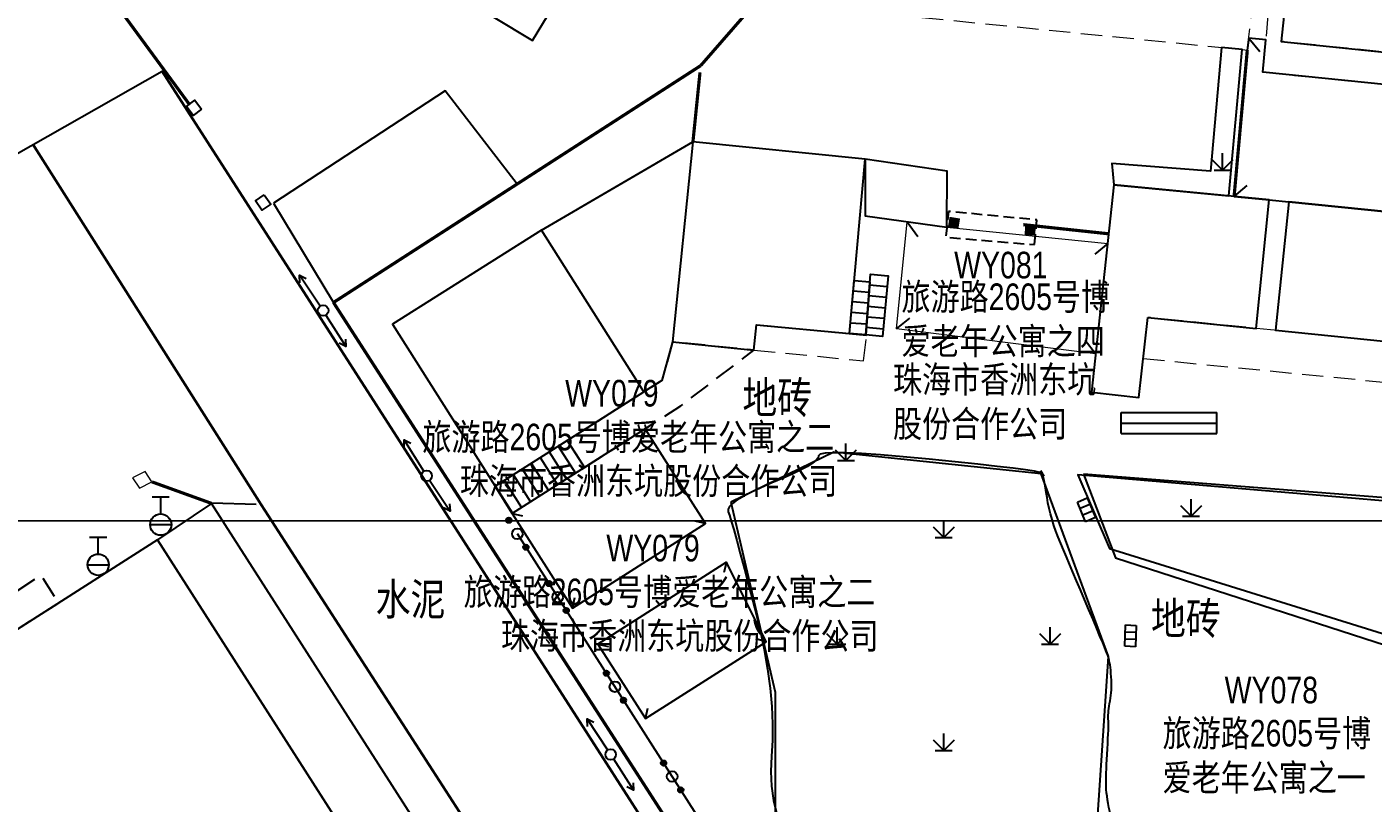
# Model space of a CAD drawing. Extents: x 396500 to 398250, y 1005980 to 1008200.
# Drawn here: x 397064.3 to 397127.5, y 1006716.7 to 1006753.2 of the extents above; entities that cross this region are included whole.
import ezdxf
from ezdxf.enums import TextEntityAlignment as Align

# ---------------------------------------------------------------- set-up
doc = ezdxf.new("R2010")
doc.units = 0
doc.header["$LTSCALE"] = 0.5
doc.linetypes.add('X32', pattern=[1.5, 1, -0.5])
doc.linetypes.add('X5', pattern=[3, 2, -1])
doc.layers.get('0').update_dxf_attribs({"linetype": 'CONTINUOUS'})
doc.layers.add('ASSIST', color=7, linetype='CONTINUOUS', plot=False)
for name, color, linetype in [('DLDW', 11, 'CONTINUOUS'), ('DLSS', 4, 'CONTINUOUS'), ('GXYZ', 2, 'CONTINUOUS'), ('JMD', 6, 'CONTINUOUS'), ('ZBTZ', 3, 'CONTINUOUS'), ('权属人', 160, 'CONTINUOUS'), ('用地红线', 1, 'CONTINUOUS'), ('编号', 90, 'CONTINUOUS'), ('门牌号', 1, 'CONTINUOUS')]:
    doc.layers.add(name, color=color, linetype=linetype)
doc.layers.add('绘图层', color=6, linetype='CONTINUOUS', lineweight=5)
doc.styles.add('细等线体', font='长等线体_0.TTF', dxfattribs={"width": 0.8})
doc.linetypes.add('1161', pattern='A,0,[149,AAA.SHX,S=0.15,R=0,X=0,Y=0],-1.6', length=1.6)
doc.linetypes.add('443', pattern='A,5,[169,AAA.SHX,S=0.83,R=0,X=0,Y=0],5', length=10)

# ---------------------------------------------------------------- blocks, each defined once
blk = doc.blocks.new('gc133')
for p, q in [((-0.8, 2.6), (0.8, 2.6)), ((0, 1), (0, 2.6)), ((-1, 0), (1, 0))]:
    blk.add_line(p, q)
blk.add_circle((0, 0), 1)
blk = doc.blocks.new('gc041')
for p, q in [((-1, 0.5), (1, 0.5)), ((-1, -0.5), (-1, 0.5)), ((-0.3300000000000001, 0.5), (-0.3300000000000001, -0.5)), ((0.3300000000000001, 0.5), (0.3300000000000001, -0.5)), ((1, 0.5), (1, -0.5)), ((1, -0.5), (-1, -0.5))]:
    blk.add_line(p, q)
blk = doc.blocks.new('gc013b')
at = {"linetype": 'Continuous'}
blk.add_line((0.5, 0), (4, 0), dxfattribs=at)
at = {"linetype": 'Continuous', "flags": 128}
blk.add_lwpolyline([(3.387748909760055, 0.35355), (4, 0), (3.387748909760055, -0.35355)], dxfattribs=at)
blk = doc.blocks.new('gc170')
at = {"linetype": 'Continuous'}
blk.add_circle((0, 0), 0.5, dxfattribs=at)
blk = doc.blocks.new('gc124')
for p, q in [((0, 0), (0, 1.6)), ((-1, 1), (0, 0)), ((-0.8, 0), (0.8, 0)), ((0, 0), (1, 1))]:
    blk.add_line(p, q)
blk = doc.blocks.new('gc002')
at = {"const_width": 1}
blk.add_lwpolyline([(-0.5, 0), (0.5, 0)], dxfattribs=at)
blk = doc.blocks.new('*U133')
at = {"linetype": 'Continuous'}
for points in [[(-1.262235870926212, 0.07725424859373685), (-1.75, 1.110223024625157e-16), (-1.25, 0)], [(-1.737764129073788, 0.07725424859373692), (-1.75, 1.110223024625157e-16), (-1.262235870926212, 0.07725424859373685)], [(-1.75, 1.110223024625157e-16), (-1.737764129073788, -0.0772542485937367), (-1.25, 0)], [(-1.297745751406263, 0.1469463130731183), (-1.737764129073788, 0.07725424859373692), (-1.262235870926212, 0.07725424859373685)], [(-1.702254248593737, 0.1469463130731183), (-1.737764129073788, 0.07725424859373692), (-1.297745751406263, 0.1469463130731183)], [(-1.25, 0), (-1.737764129073788, -0.0772542485937367), (-1.262235870926212, -0.07725424859373695)], [(-1.353053686926882, 0.2022542485937368), (-1.702254248593737, 0.1469463130731183), (-1.297745751406263, 0.1469463130731183)], [(-1.646946313073118, 0.2022542485937368), (-1.702254248593737, 0.1469463130731183), (-1.353053686926882, 0.2022542485937368)], [(-1.577254248593737, 0.2377641290737883), (-1.646946313073118, 0.2022542485937368), (-1.353053686926882, 0.2022542485937368)], [(-1.5, 0.2499999999999999), (-1.577254248593737, 0.2377641290737883), (-1.422745751406263, 0.2377641290737884)], [(-1.422745751406263, 0.2377641290737884), (-1.577254248593737, 0.2377641290737883), (-1.353053686926882, 0.2022542485937368)], [(1.737764129073788, 0.07725424859373685), (1.25, 1.110223024625157e-16), (1.75, 0)], [(1.262235870926212, 0.07725424859373692), (1.25, 1.110223024625157e-16), (1.737764129073788, 0.07725424859373685)], [(1.25, 1.110223024625157e-16), (1.262235870926212, -0.0772542485937367), (1.75, 0)], [(1.702254248593737, 0.1469463130731183), (1.262235870926212, 0.07725424859373692), (1.737764129073788, 0.07725424859373685)], [(1.297745751406263, 0.1469463130731183), (1.262235870926212, 0.07725424859373692), (1.702254248593737, 0.1469463130731183)], [(1.75, 0), (1.262235870926212, -0.0772542485937367), (1.737764129073788, -0.07725424859373695)], [(1.646946313073118, 0.2022542485937368), (1.297745751406263, 0.1469463130731183), (1.702254248593737, 0.1469463130731183)], [(1.353053686926882, 0.2022542485937368), (1.297745751406263, 0.1469463130731183), (1.646946313073118, 0.2022542485937368)], [(1.422745751406263, 0.2377641290737883), (1.353053686926882, 0.2022542485937368), (1.646946313073118, 0.2022542485937368)], [(1.5, 0.2499999999999999), (1.422745751406263, 0.2377641290737883), (1.577254248593737, 0.2377641290737884)], [(1.577254248593737, 0.2377641290737884), (1.422745751406263, 0.2377641290737883), (1.646946313073118, 0.2022542485937368)], [(-1.737764129073788, -0.0772542485937367), (-1.702254248593737, -0.1469463130731181), (-1.262235870926212, -0.07725424859373695)], [(-1.262235870926212, -0.07725424859373695), (-1.702254248593737, -0.1469463130731181), (-1.297745751406263, -0.1469463130731183)], [(-1.702254248593737, -0.1469463130731181), (-1.646946313073118, -0.2022542485937366), (-1.297745751406263, -0.1469463130731183)], [(-1.297745751406263, -0.1469463130731183), (-1.646946313073118, -0.2022542485937366), (-1.353053686926882, -0.2022542485937368)], [(-1.646946313073118, -0.2022542485937366), (-1.577254248593737, -0.2377641290737882), (-1.353053686926882, -0.2022542485937368)], [(-1.353053686926882, -0.2022542485937368), (-1.577254248593737, -0.2377641290737882), (-1.422745751406263, -0.2377641290737883)], [(-1.577254248593737, -0.2377641290737882), (-1.5, -0.2499999999999998), (-1.422745751406263, -0.2377641290737883)], [(1.262235870926212, -0.0772542485937367), (1.297745751406263, -0.1469463130731181), (1.737764129073788, -0.07725424859373695)], [(1.737764129073788, -0.07725424859373695), (1.297745751406263, -0.1469463130731181), (1.702254248593737, -0.1469463130731183)], [(1.297745751406263, -0.1469463130731181), (1.353053686926882, -0.2022542485937366), (1.702254248593737, -0.1469463130731183)], [(1.702254248593737, -0.1469463130731183), (1.353053686926882, -0.2022542485937366), (1.646946313073118, -0.2022542485937368)], [(1.353053686926882, -0.2022542485937366), (1.422745751406263, -0.2377641290737882), (1.646946313073118, -0.2022542485937368)], [(1.646946313073118, -0.2022542485937368), (1.422745751406263, -0.2377641290737882), (1.577254248593737, -0.2377641290737883)], [(1.422745751406263, -0.2377641290737882), (1.5, -0.2499999999999998), (1.577254248593737, -0.2377641290737883)]]:
    blk.add_solid(points, dxfattribs=at)
blk = doc.blocks.new('gc251')
for centre, radius in [((-1.5, 0), 0.25), ((0, 0), 0.5), ((1.5, 0), 0.25)]:
    blk.add_circle(centre, radius)
at = {"linetype": 'Continuous'}
blk.add_blockref('*U133', (0, 0), dxfattribs=at)

msp = doc.modelspace()

# ---------------------------------------------------------------- linework, layer by layer
at = {"linetype": 'Continuous', "extrusion": (0.8647918642727789, 0.5021304924893647, 0), "elevation": 848930.1376384448, "flags": 128}
msp.add_lwpolyline([(671211.9918717982, -2.071000000000001), (671211.6822591369, -1.984000000000001)], dxfattribs=at)
at = {"layer": 'ASSIST', "linetype": 'Continuous', "flags": 128}
for points in [[(397103.6590932598, 1006738.741922763), (397103.8805138263, 1006741.589981084), (397104.713147396, 1006741.514646691), (397104.4557967146, 1006738.670277631)], [(397103.8528695152, 1006741.234401602), (397103.6590932598, 1006738.741922763), (397102.9003170209, 1006738.800913362), (397103.1255896693, 1006741.290739879)], [(397086.2494858027, 1006731.636081545), (397089.6437988005, 1006733.785433889), (397090.4532624675, 1006732.50710786), (397087.0589494696, 1006730.357755516)]]:
    msp.add_lwpolyline(points, close=True, dxfattribs=at)
for points in [[(397115.6556669226, 1006734.102241707), (397120.1556669226, 1006734.102241707)], [(397108.0092925654, 1006696.915307175), (397087.3006806509, 1006729.399096978)]]:
    msp.add_lwpolyline(points, dxfattribs=at)
at = {"layer": 'ASSIST', "linetype": '1161', "flags": 128}
for points in [[(397097.3234724686, 1006730.889626347), (397099.4064155752, 1006721.959689836), (397099.4064155752, 1006715.91687216), (397113.0538941092, 1006693.314772006), (397115.8087278095, 1006690.494803708), (397120.9153281624, 1006689.219098492), (397120.8481316243, 1006691.031941581), (397116.4134592587, 1006693.314772006), (397114.6664988427, 1006697.007608721), (397117.5557256192, 1006698.21618554), (397117.8917083098, 1006703.78899374), (397113.8601777791, 1006705.736115762), (397115.0663126354, 1006723.628534544), (397111.9082997065, 1006732.222762652), (397102.1654747673, 1006733.229910001)], [(397113.8824270502, 1006732.202460297), (397115.3855803274, 1006728.273987855), (397131.8047945288, 1006722.959021775), (397130.9954071791, 1006709.324938886), (397127.5265401482, 1006709.324938886), (397126.3702511379, 1006704.356574075), (397130.417262674, 1006703.085606813), (397130.417262674, 1006697.192920291), (397128.7984505808, 1006692.802275923), (397131.5735142905, 1006690.953588218), (397133.6548494666, 1006695.113135553), (397134.0017137334, 1006703.547778739), (397135.3892455883, 1006705.627563477), (397134.1173351557, 1006707.938423107), (397134.6954796609, 1006715.102076892), (397136.1986703318, 1006716.719689703), (397136.4299131763, 1006719.14609785), (397135.0423813215, 1006719.377172743), (397134.4642368163, 1006724.923235856), (397128.7984505808, 1006729.660503634), (397138.9737340416, 1006728.967256814), (397138.8581126193, 1006730.238224076)]]:
    msp.add_lwpolyline(points, close=True, dxfattribs=at)
at = {"layer": 'DLDW', "color": 11, "linetype": 'Continuous'}
for p, q in [((397115.6556669226, 1006734.102241707), (397115.6556669226, 1006735.102241707)), ((397115.6556669226, 1006735.102241707), (397120.1556669226, 1006735.102241707)), ((397120.1556669226, 1006734.102241707), (397120.1556669226, 1006735.102241707)), ((397115.6556669226, 1006734.602241707), (397120.1556669226, 1006734.602241707))]:
    msp.add_line(p, q, dxfattribs=at)
at = {"layer": 'DLSS', "linetype": 'Continuous', "lineweight": 0, "const_width": 0.125, "flags": 128}
for points in [[(397070.5918160154, 1006751.15830017), (397110.7844690972, 1006688.553602881), (397128.334143568, 1006663.863418731), (397131.7992167672, 1006661.370245516), (397135.1768744118, 1006659.697715032), (397138.8912386273, 1006658.665771227), (397141.1189373794, 1006658.708123612), (397142.206839264, 1006670.463958679), (397143.2169126817, 1006681.787773103), (397144.894282372, 1006691.920718515), (397149.6626278336, 1006713.025571859), (397157.3849311617, 1006735.514804498), (397163.7748509813, 1006749.970640986), (397169.3692740931, 1006762.208854121), (397179.9012120886, 1006785.306074184), (397186.6699553107, 1006799.966589584), (397186.6853808614, 1006800)], [(397064.5691428616, 1006747.657052963), (397075.2557050394, 1006730.783103661), (397104.7872340957, 1006685.009217118), (397117.8887654723, 1006666.685623508), (397124.5167715448, 1006659.534551223), (397128.9770586625, 1006655.770048665), (397135.6994331626, 1006650.140554543), (397137.8338409306, 1006648.231760507), (397139.2571310698, 1006646.443090612), (397141.3292667774, 1006643.866230321), (397141.6112570251, 1006637.69411421), (397142.3242195361, 1006623.190890419), (397143.2804938284, 1006600)]]:
    msp.add_lwpolyline(points, dxfattribs=at)
at = {"layer": 'JMD', "linetype": 'Continuous'}
for p, q in [((397121.6485167868, 1006752.675630141), (397122.1799165899, 1006752.056555731)), ((397120.9641108504, 1006745.251117162), (397121.5821522253, 1006745.759078636)), ((397105.6135169874, 1006744.058600612), (397106.109712834, 1006743.365462197)), ((397115.027014124, 1006743.042203489), (397114.4212972934, 1006742.537638708)), ((397103.8805138263, 1006741.589981084), (397104.713147396, 1006741.514646691)), ((397103.8141142642, 1006740.735905834), (397103.0805351396, 1006740.792774575)), ((397103.8417585752, 1006741.091485316), (397104.6681032954, 1006741.016796655)), ((397103.7753590131, 1006740.237410066), (397103.03548061, 1006740.294809272)), ((397103.8030033241, 1006740.592989548), (397104.6230591948, 1006740.518946618)), ((397103.736603762, 1006739.738914299), (397102.9904260803, 1006739.796843969)), ((397103.725492822, 1006739.595998013), (397104.5329709937, 1006739.523246545)), ((397103.7642480731, 1006740.09449378), (397104.5780150942, 1006740.021096582)), ((397105.1073327212, 1006739.027494582), (397105.7329156589, 1006739.526138732)), ((397103.6978485109, 1006739.240418531), (397102.9453715506, 1006739.298878665)), ((397103.686737571, 1006739.097502245), (397104.4879268931, 1006739.025396509)), ((397103.6590932598, 1006738.741922763), (397102.9003170209, 1006738.800913362)), ((397114.4604093017, 1006737.850467229), (397113.9655918546, 1006738.479081334)), ((397093.3013679071, 1006734.331666858), (397093.1930340759, 1006733.843544147)), ((397088.7989370612, 1006733.250449177), (397089.6084007281, 1006731.972123149)), ((397089.2213679309, 1006733.517941533), (397090.0308315978, 1006732.239615504)), ((397089.6437988005, 1006733.785433889), (397090.4532624675, 1006732.50710786)), ((397087.9540753218, 1006732.715464466), (397088.7635389888, 1006731.437138437)), ((397088.3765061915, 1006732.982956822), (397089.1859698584, 1006731.704630793)), ((397086.6867827128, 1006731.912987399), (397087.4962463797, 1006730.63466137)), ((397087.1092135825, 1006732.180479755), (397087.9186772494, 1006730.902153726)), ((397087.5316444522, 1006732.44797211), (397088.3411081191, 1006731.169646081)), ((397086.2643518432, 1006731.645495043), (397087.0738155101, 1006730.367169014)), ((397087.0593426144, 1006730.357107732), (397087.5474653254, 1006730.2487739)), ((397096.1318985278, 1006729.886332629), (397095.6437758168, 1006729.99466646)), ((397097.1259589739, 1006728.059677107), (397096.9920081103, 1006727.577953985)), ((397089.889873235, 1006725.911773503), (397089.9982070663, 1006726.399896214)), ((397098.98378725, 1006724.322756704), (397098.5020641281, 1006724.456707568)), ((397091.0863777447, 1006724.214022601), (397091.5745004557, 1006724.10568877)), ((397093.3153534707, 1006720.713427336), (397093.4236873019, 1006721.201550047))]:
    msp.add_line(p, q, dxfattribs=at)
at = {"layer": 'JMD', "linetype": 'Continuous', "flags": 128}
for points in [[(397089.517537678, 1006800), (397068.0027152069, 1006764.636904114), (397088.0033820992, 1006752.568419666), (397115.3114133634, 1006797.497262401), (397111.1508542338, 1006800)], [(397116.9102218761, 1006739.566107771), (397121.9972523379, 1006739.050135353), (397122.6075142457, 1006745.084962639), (397115.3213765355, 1006745.787878988), (397114.2656751234, 1006736.049788136), (397116.4845169451, 1006735.795455735), (397116.9102218761, 1006739.566107771)], [(397103.6590932598, 1006738.741922763), (397103.8805138263, 1006741.589981084)], [(397104.713147396, 1006741.514646691), (397104.4557967146, 1006738.670277631)], [(397102.9003170209, 1006738.800913362), (397103.1255896693, 1006741.290739879)], [(397103.8528695152, 1006741.234401602), (397103.6590932598, 1006738.741922763)], [(397086.2494858027, 1006731.636081545), (397089.6437988005, 1006733.785433889)], [(397090.4532624675, 1006732.50710786), (397087.0589494696, 1006730.357755516)]]:
    msp.add_lwpolyline(points, dxfattribs=at)
at = {"layer": 'JMD', "color": 6, "linetype": '443', "const_width": 0.15, "flags": 128}
for points in [[(397063.6112762294, 1006776.932833505), (397058.4578983823, 1006768.28848647), (397058.2298084477, 1006768.193652977), (397071.8891536454, 1006749.576590381)], [(397105.5676851911, 1006761.314792047), (397104.366815266, 1006760.821220697), (397098.2533925875, 1006754.082239278), (397095.9094714821, 1006751.391608795)], [(397120.9641108553, 1006745.251117161), (397121.5835586957, 1006752.124164717)], [(397095.9094714821, 1006751.391608795), (397078.6623086687, 1006740.264643462)], [(397095.8771522116, 1006751.073245975), (397095.5459967038, 1006747.811179726)], [(397115.0751117519, 1006743.490835764), (397111.0629815827, 1006743.920974108)], [(397078.6623086687, 1006740.264643462), (397119.9525761043, 1006676.164232575), (397123.6232644093, 1006676.38145259)], [(397072.927873781, 1006730.829062871), (397070.1361524686, 1006731.837018163)]]:
    msp.add_lwpolyline(points, dxfattribs=at)
at = {"layer": 'JMD', "linetype": 'Continuous', "flags": 128}
for points in [[(397153.5198221503, 1006756.537591513), (397143.4547244061, 1006757.711664918), (397123.9481260217, 1006759.730139979), (397123.1813111787, 1006752.529334248), (397142.6806891009, 1006750.511606336), (397142.7349075109, 1006751.016207328), (397152.7785350957, 1006749.948750406)], [(397072.468600885, 1006749.352916743), (397072.0682328059, 1006749.053408144), (397071.7530284987, 1006749.474757458), (397072.1533965777, 1006749.774266057)], [(397075.8486457928, 1006744.925233529), (397078.6623086687, 1006740.264643462), (397087.2858900753, 1006745.828126129), (397083.9112685985, 1006750.207865685)], [(397093.2425134885, 1006736.064217804), (397088.427637486, 1006743.667994929), (397095.5459967038, 1006747.811179726), (397094.5915628519, 1006738.409474541), (397094.0874910205, 1006736.59899869)], [(397095.5459967038, 1006747.811179726), (397094.5915628519, 1006738.409474541), (397098.4069515226, 1006738.022147344), (397098.532063104, 1006739.21662641), (397102.9000262909, 1006738.800935964), (397103.6419445067, 1006746.997753028)], [(397103.6419445067, 1006746.997753028), (397103.6305866831, 1006744.33698218), (397107.4707355308, 1006743.79786759), (397107.482545425, 1006746.427683804)], [(397075.4105954826, 1006745.321341934), (397075.7147315928, 1006744.88403972), (397075.304246376, 1006744.598554367), (397075.0001102659, 1006745.035856581)], [(397151.9678145834, 1006742.115372144), (397123.5350169675, 1006744.989205734), (397122.9122444501, 1006738.95702235), (397151.3632409523, 1006736.071572469)], [(397088.427637486, 1006743.667994929), (397081.4346097998, 1006739.23985867), (397086.2494858027, 1006731.636081545), (397093.2425134887, 1006736.064217804)], [(397087.0593426144, 1006730.357107732), (397089.889873235, 1006725.911773503), (397096.1318985278, 1006729.886332629), (397093.3013679071, 1006734.331666858)], [(397072.927873781, 1006730.829062871), (397070.3901728151, 1006729.114612491), (397090.7656022101, 1006697.267293066), (397093.3586356021, 1006698.926276294)], [(397070.3901728151, 1006729.114612491), (397054.9480959152, 1006719.243843159), (397079.2518734994, 1006681.256414626), (397094.6674632073, 1006691.168584119)], [(397097.1259589739, 1006728.059677107), (397091.0863777447, 1006724.214022601), (397093.3153534707, 1006720.713427336), (397098.98378725, 1006724.322756704)]]:
    msp.add_lwpolyline(points, close=True, dxfattribs=at)
at = {"layer": 'JMD', "linetype": 'X5', "lineweight": 0}
for points in [[(397104.9880457089, 1006755.323200044), (397104.8095611835, 1006753.807945471), (397121.5835586957, 1006752.124164717), (397121.7620432212, 1006753.63941929)], [(397123.3043654017, 1006753.684879896), (397122.5515901051, 1006753.765043046), (397122.311126221, 1006751.08603969), (397142.498609066, 1006749.038651401), (397142.6806891009, 1006750.511606336), (397123.1813111787, 1006752.529334248)], [(397098.532063104, 1006739.21662641), (397098.4069515226, 1006738.022147344), (397103.5608996324, 1006737.528092399), (397103.7031116023, 1006738.69337527)]]:
    msp.add_lwpolyline(points, close=True, dxfattribs=at)
at = {"layer": 'JMD', "linetype": 'Continuous'}
msp.add_lwpolyline([(397151.9678145834, 1006742.115372144), (397152.6175043709, 1006748.518355674), (397142.5652038414, 1006749.556565238), (397142.498609066, 1006749.038651401), (397122.311126221, 1006751.08603969), (397122.4473697491, 1006752.60392613), (397121.6485167868, 1006752.675630141), (397121.5835586957, 1006752.124164717), (397120.9641108504, 1006745.251117162), (397122.6075140588, 1006745.084962657), (397123.5350169675, 1006744.989205734)], close=True, dxfattribs=at)
at = {"layer": 'JMD', "linetype": 'Continuous', "lineweight": 0}
for points in [[(397115.027014124, 1006743.042203489), (397114.4604093017, 1006737.850467229), (397105.1073327212, 1006739.027494582), (397105.6135169874, 1006744.058600612), (397107.4707355308, 1006743.79786759)], [(397069.8152636201, 1006732.331396873), (397069.2299838823, 1006732.033897187), (397069.5508727308, 1006731.539518478), (397070.1361524686, 1006731.837018163)]]:
    msp.add_lwpolyline(points, close=True, dxfattribs=at)
at = {"layer": 'JMD', "linetype": 'X32', "flags": 128}
msp.add_lwpolyline([(397111.5901624741, 1006742.982465664), (397111.7055067816, 1006744.144577551), (397107.5498397946, 1006744.541732561), (397107.42202285, 1006743.33072226)], close=True, dxfattribs=at)
at = {"layer": 'JMD', "linetype": 'X5', "lineweight": 0}
msp.add_lwpolyline([(397116.6918337535, 1006737.631750052), (397151.1905218164, 1006734.250297615), (397151.363241501, 1006736.071572414), (397116.9102218761, 1006739.566107771)], dxfattribs=at)
at = {"layer": 'JMD', "linetype": 'X5', "flags": 128}
for points in [[(397089.6437987998, 1006733.78543389), (397090.453262468, 1006732.50710786), (397094.9797302647, 1006735.408777994), (397098.4069515226, 1006738.022147344), (397094.5915628519, 1006738.409474541), (397094.0874910205, 1006736.59899869)], [(397059.577018479, 1006722.202708549), (397058.7659174275, 1006723.482019423), (397064.9290801729, 1006727.444911202), (397065.7521419818, 1006726.149924982)]]:
    msp.add_lwpolyline(points, close=True, dxfattribs=at)
at = {"layer": 'ZBTZ', "linetype": '1161', "flags": 128}
for points in [[(397120.3659588589, 1006752.246387888), (397119.855459173, 1006746.429682656), (397115.2183108873, 1006746.797101021), (397115.3213765355, 1006745.787878988), (397120.7151200729, 1006745.273557978), (397121.3347959429, 1006752.149135624)], [(397099.2562003843, 1006731.786736054), (397098.7355706005, 1006731.563741595), (397098.2902964519, 1006731.356085641), (397097.9203779384, 1006731.163768191), (397097.6258150601, 1006730.986789245), (397097.4066078169, 1006730.825148802), (397097.2627562089, 1006730.678846864), (397097.1942602361, 1006730.547883429), (397097.2011198984, 1006730.432258499), (397097.2594568826, 1006730.267426447), (397097.3453928753, 1006729.988841647), (397097.4589278765, 1006729.5965041), (397097.6000618862, 1006729.090413806), (397097.7687949045, 1006728.470570764), (397097.9651269313, 1006727.736974975), (397098.1890579665, 1006726.889626438), (397098.4405880104, 1006725.928525153), (397098.685289965, 1006724.928666224), (397098.8887367327, 1006723.965044753), (397099.0509283135, 1006723.03766074), (397099.1718647074, 1006722.146514184), (397099.2515459143, 1006721.291605086), (397099.2899719344, 1006720.472933447), (397099.2871427676, 1006719.690499265), (397099.2430584138, 1006718.944302541), (397099.2096527785, 1006718.228635423), (397099.2388597669, 1006717.537790062), (397099.3306793789, 1006716.871766456), (397099.4851116146, 1006716.230564606), (397099.7021564739, 1006715.614184512), (397099.981813957, 1006715.022626174), (397100.3240840638, 1006714.455889591), (397100.7289667943, 1006713.913974764), (397101.1684914164, 1006713.367361804), (397101.6146871982, 1006712.786530821), (397102.0675541398, 1006712.171481816), (397102.527092241, 1006711.522214788), (397102.993301502, 1006710.838729738), (397103.4661819227, 1006710.121026665), (397103.945733503, 1006709.369105569), (397104.4319562431, 1006708.582966451), (397104.9414763808, 1006707.734539283), (397105.4909201539, 1006706.795754038), (397106.0802875625, 1006705.766610715), (397106.7095786065, 1006704.647109316), (397107.378793286, 1006703.43724984), (397108.087931601, 1006702.137032286), (397108.8369935515, 1006700.746456656), (397109.6259791374, 1006699.265522948), (397110.411714586, 1006697.814793648), (397111.1510261247, 1006696.514831241), (397111.8439137533, 1006695.365635725), (397112.4903774719, 1006694.367207102), (397113.0904172806, 1006693.51954537), (397113.6440331792, 1006692.822650532), (397114.1512251679, 1006692.276522585), (397114.6119932466, 1006691.88116153), (397115.0542891558, 1006691.572334462), (397115.5060646358, 1006691.285808473), (397115.9673196869, 1006691.021583565), (397116.4380543089, 1006690.779659737), (397116.9182685019, 1006690.560036989), (397117.4079622658, 1006690.362715321), (397117.9071356007, 1006690.187694733), (397118.4157885065, 1006690.034975226), (397118.8974762014, 1006689.914387424), (397119.3157539033, 1006689.835761956), (397119.6706216123, 1006689.799098819), (397119.9620793285, 1006689.804398015), (397120.1901270517, 1006689.851659544), (397120.3547647819, 1006689.940883405), (397120.4559925193, 1006690.072069598), (397120.4938102637, 1006690.245218125), (397120.458878058, 1006690.44689204), (397120.341855945, 1006690.6636544), (397120.1427439246, 1006690.895505205), (397119.861541997, 1006691.142444456), (397119.498250162, 1006691.404472151), (397119.0528684197, 1006691.681588292), (397118.5253967701, 1006691.973792878), (397117.9158352131, 1006692.28108591), (397117.2995040258, 1006692.601744368), (397116.7517234851, 1006692.934045234), (397116.2724935911, 1006693.277988508), (397115.8618143436, 1006693.63357419), (397115.5196857427, 1006694.00080228), (397115.2461077884, 1006694.379672779), (397115.0410804808, 1006694.770185685), (397114.9046038197, 1006695.172341), (397114.823059545, 1006695.559928498), (397114.7828293963, 1006695.906737957), (397114.7839133735, 1006696.212769375), (397114.8263114769, 1006696.478022753), (397114.9100237062, 1006696.702498091), (397115.0350500616, 1006696.886195389), (397115.201390543, 1006697.029114646), (397115.4090451504, 1006697.131255864), (397115.6292227598, 1006697.215247351), (397115.8331322471, 1006697.303717418), (397116.0207736125, 1006697.396666066), (397116.1921468558, 1006697.494093293), (397116.3472519771, 1006697.5959991), (397116.4860889764, 1006697.702383487), (397116.6086578537, 1006697.813246455), (397116.7149586089, 1006697.928588002), (397116.8074827002, 1006698.040899481), (397116.8887215854, 1006698.142672244), (397116.9586752648, 1006698.233906291), (397117.0173437381, 1006698.314601622), (397117.0647270055, 1006698.384758237), (397117.100825067, 1006698.444376136), (397117.1256379224, 1006698.493455318), (397117.1391655719, 1006698.531995785), (397117.1453078082, 1006698.579046825), (397117.1479644241, 1006698.653657727), (397117.1471354197, 1006698.755828491), (397117.1428207947, 1006698.885559117), (397117.1350205495, 1006699.042849606), (397117.1237346838, 1006699.227699957), (397117.1089631977, 1006699.44011017), (397117.0907060913, 1006699.680080246), (397117.0793224944, 1006699.94009021), (397117.0851715372, 1006700.21262009), (397117.1082532196, 1006700.497669886), (397117.1485675416, 1006700.795239598), (397117.2061145032, 1006701.105329225), (397117.2808941045, 1006701.427938768), (397117.3729063454, 1006701.763068227), (397117.4821512259, 1006702.110717602), (397117.5838113294, 1006702.449703), (397117.6530692392, 1006702.758840531), (397117.6899249554, 1006703.038130194), (397117.6943784779, 1006703.287571989), (397117.6664298067, 1006703.507165917), (397117.606078942, 1006703.696911977), (397117.5133258835, 1006703.856810169), (397117.3881706314, 1006703.986860493), (397117.2366334715, 1006704.10259792), (397117.0647346897, 1006704.219557422), (397116.8724742861, 1006704.337738997), (397116.6598522605, 1006704.457142646), (397116.426868613, 1006704.57776837), (397116.1735233436, 1006704.699616167), (397115.8998164524, 1006704.822686038), (397115.6057479393, 1006704.946977984), (397115.3171377598, 1006705.077740881), (397115.0598058695, 1006705.220223609), (397114.8337522685, 1006705.374426166), (397114.6389769567, 1006705.540348554), (397114.4754799341, 1006705.717990771), (397114.3432612008, 1006705.907352818), (397114.2423207567, 1006706.108434695), (397114.1726586018, 1006706.321236402), (397114.1261411128, 1006706.556212804), (397114.0946346665, 1006706.823818765), (397114.0781392627, 1006707.124054285), (397114.0766549015, 1006707.456919364), (397114.090181583, 1006707.822414003), (397114.118719307, 1006708.2205382), (397114.1622680736, 1006708.651291957), (397114.2208278829, 1006709.114675272), (397114.2821125582, 1006709.574404413), (397114.3338359229, 1006709.994195643), (397114.375997977, 1006710.374048963), (397114.4085987204, 1006710.713964373), (397114.4316381533, 1006711.013941873), (397114.4451162756, 1006711.273981463), (397114.4490330874, 1006711.494083143), (397114.4433885885, 1006711.674246913), (397114.4350028399, 1006711.831528376), (397114.4306959028, 1006711.982983138), (397114.4304677769, 1006712.128611198), (397114.4343184623, 1006712.268412555), (397114.442247959, 1006712.402387211), (397114.4542562671, 1006712.530535165), (397114.4703433865, 1006712.652856416), (397114.4905093171, 1006712.769350966), (397114.5127514779, 1006712.884844357), (397114.5350672875, 1006713.004162134), (397114.557456746, 1006713.127304296), (397114.5799198532, 1006713.254270843), (397114.6024566094, 1006713.385061776), (397114.6250670143, 1006713.519677094), (397114.6477510681, 1006713.658116797), (397114.6705087707, 1006713.800380886), (397114.6960431708, 1006713.944947471), (397114.7270573169, 1006714.090294662), (397114.7635512091, 1006714.236422459), (397114.8055248472, 1006714.383330862), (397114.8529782315, 1006714.531019872), (397114.9059113619, 1006714.679489488), (397114.9643242382, 1006714.82873971), (397115.0282168606, 1006714.978770538), (397115.0880129084, 1006715.131837706), (397115.1341360609, 1006715.290196947), (397115.1665863182, 1006715.453848261), (397115.1853636801, 1006715.622791648), (397115.1904681468, 1006715.797027108), (397115.1818997181, 1006715.97655464), (397115.1596583942, 1006716.161374246), (397115.1237441751, 1006716.351485925), (397115.0836367866, 1006716.540864453), (397115.0488159547, 1006716.723484608), (397115.0192816794, 1006716.89934639), (397114.9950339608, 1006717.068449799), (397114.9760727988, 1006717.230794834), (397114.9623981934, 1006717.386381496), (397114.9540101446, 1006717.535209784), (397114.9509086525, 1006717.677279699), (397114.951489497, 1006717.823831842), (397114.954148458, 1006717.986106812), (397114.9588855357, 1006718.164104609), (397114.96570073, 1006718.357825235), (397114.9745940408, 1006718.567268688), (397114.9855654683, 1006718.792434968), (397114.9986150124, 1006719.033324077), (397115.0137426731, 1006719.289936013), (397115.0285490376, 1006719.543377213), (397115.0406346932, 1006719.774754113), (397115.04999964, 1006719.984066712), (397115.0566438778, 1006720.171315012), (397115.0605674068, 1006720.336499011), (397115.0617702268, 1006720.479618711), (397115.0602523379, 1006720.60067411), (397115.0560137402, 1006720.699665209), (397115.0523921789, 1006720.78980936), (397115.0527253993, 1006720.884323914), (397115.0570134015, 1006720.983208871), (397115.0652561854, 1006721.086464231), (397115.0774537511, 1006721.194089995), (397115.0936060986, 1006721.306086161), (397115.1137132277, 1006721.422452731), (397115.1377751387, 1006721.543189704), (397115.1614228963, 1006721.668572283), (397115.1802875655, 1006721.798875669), (397115.1943691463, 1006721.934099863), (397115.2036676386, 1006722.074244866), (397115.2081830426, 1006722.219310676), (397115.2079153581, 1006722.369297294), (397115.2028645852, 1006722.52420472), (397115.1930307238, 1006722.684032954), (397115.1802898437, 1006722.840335674), (397115.1665180144, 1006722.984666559), (397115.1517152361, 1006723.117025609), (397115.1358815085, 1006723.237412823), (397115.1190168317, 1006723.345828202), (397115.1011212059, 1006723.442271746), (397115.0821946309, 1006723.526743455), (397115.0622371066, 1006723.599243328), (397115.0299681065, 1006723.692299536), (397114.9741071039, 1006723.838440247), (397114.8946540988, 1006724.037665462), (397114.791609091, 1006724.289975181), (397114.6649720807, 1006724.595369404), (397114.5147430678, 1006724.95384813), (397114.3409220524, 1006725.36541136), (397114.1435090344, 1006725.830059094), (397113.9397553444, 1006726.308559535), (397113.7469123128, 1006726.761680887), (397113.5649799397, 1006727.18942315), (397113.3939582251, 1006727.591786324), (397113.233847169, 1006727.96877041), (397113.0846467714, 1006728.320375406), (397112.9463570323, 1006728.646601313), (397112.8189779517, 1006728.947448131), (397112.7022721328, 1006729.233299066), (397112.5960021791, 1006729.514537322), (397112.5001680905, 1006729.7911629), (397112.4147698669, 1006730.0631758), (397112.3398075085, 1006730.330576021), (397112.2752810152, 1006730.593363564), (397112.221190387, 1006730.851538429), (397112.1775356239, 1006731.105100615), (397112.1402865174, 1006731.342744772), (397112.1054128593, 1006731.553165551), (397112.0729146493, 1006731.73636295), (397112.0427918875, 1006731.89233697), (397112.015044574, 1006732.021087611), (397111.9896727087, 1006732.122614873), (397111.9666762916, 1006732.196918755), (397111.9460553228, 1006732.243999258), (397111.8461305482, 1006732.283487124), (397111.5852227138, 1006732.335013091), (397111.1633318198, 1006732.398577162), (397110.5804578661, 1006732.474179335), (397109.8366008527, 1006732.561819611), (397108.9317607796, 1006732.661497989), (397107.8659376468, 1006732.77321447), (397106.6391314543, 1006732.896969054), (397105.414160857, 1006733.013110957), (397104.3538445097, 1006733.101989394), (397103.4581824125, 1006733.163604366), (397102.7271745654, 1006733.197955872), (397102.1608209683, 1006733.205043913), (397101.7591216213, 1006733.184868489), (397101.5220765243, 1006733.1374296), (397101.4496856774, 1006733.062727245), (397101.424106713, 1006732.965497556), (397101.3274972637, 1006732.850476664), (397101.1598573295, 1006732.717664569), (397100.9211869104, 1006732.567061272), (397100.6114860063, 1006732.398666772), (397100.2307546173, 1006732.212481069), (397099.7789927433, 1006732.008504163)]]:
    msp.add_lwpolyline(points, close=True, dxfattribs=at)
for points in [[(397070.6170898637, 1006751.10897415), (397062.9510082519, 1006746.768058418)], [(397072.9563087128, 1006730.854763387), (397075.0364282323, 1006730.792587081)]]:
    msp.add_lwpolyline(points, dxfattribs=at)
at = {"layer": 'ZBTZ', "linetype": '1161', "elevation": -2.025, "flags": 128}
msp.add_lwpolyline([(397138.4109520424, 1006730.061491842), (397113.631165803, 1006732.160359139), (397115.1086848472, 1006728.706583889), (397130.7469179512, 1006723.835350947), (397133.7885194136, 1006725.718101738), (397129.2259220782, 1006729.146246215), (397129.2224402206, 1006729.92268802), (397138.4475250053, 1006729.202818785, 1.040745093373666)], format="xyb", close=True, dxfattribs=at)
at = {"layer": '用地红线', "linetype": 'Continuous', "const_width": 0.3, "flags": 128}
msp.add_lwpolyline([(396896.9668, 1006409.3063, -0.09018937019529903), (397228.6938, 1007024.0281), (397387.8011, 1007222.911), (397401.3048, 1007212.1075), (397426.3276, 1007243.3847), (397412.8238, 1007254.1882), (397549.4859, 1007427.1585), (397597.059, 1007408.4873), (397590.114, 1007392.957), (397593.63, 1007391.179), (397580.301, 1007365.498), (397677.782, 1007288.139), (397658.9831, 1007180.1783), (397680.0979, 1007163.5814), (397691.2146, 1007135.0639, -0.05700319970458604), (397648.0525, 1007084.9529), (397357.4991, 1006816.5027, 0.1416677477358294), (397271.3215, 1006673.8569), (397185.6568, 1006354.3993)], format="xyb", dxfattribs=at)
at = {"layer": '绘图层', "linetype": 'Continuous', "flags": 128}
for points in [[(396900, 1007130), (396900, 1006730), (397300, 1006730), (397300, 1007130)], [(396900, 1006730), (396900, 1006330), (397300, 1006330), (397300, 1006730)]]:
    msp.add_lwpolyline(points, close=True, dxfattribs=at)

# ---------------------------------------------------------------- block references
at = {"layer": 'GXYZ', "linetype": 'Continuous', "xscale": 0.5, "yscale": 0.5}
for p, rotation in [((397078.1776903212, 1006739.887712187), 124.0213601707463), ((397078.1776903212, 1006739.887712187), 302.0466691263048), ((397083.0385296775, 1006732.122824117), 122.0466691263048), ((397083.0385296775, 1006732.122824117), 303.4317814451516), ((397091.6816239204, 1006719.030691445), 123.4317814451516), ((397091.6816239204, 1006719.030691445), 302.6491502236251)]:
    msp.add_blockref('gc013b', p, dxfattribs=dict(at, rotation=rotation))
for p in [(397078.1776903212, 1006739.887712187), (397083.0385296775, 1006732.122824117), (397091.6816239204, 1006719.030691445)]:
    msp.add_blockref('gc170', p, dxfattribs=at)
at = {"layer": 'GXYZ', "linetype": 'Continuous', "xscale": 0.5, "yscale": 0.5, "zscale": 0.5}
for p in [(397070.5515636199, 1006729.828216941), (397067.6104708827, 1006727.94477663)]:
    msp.add_blockref('gc133', p, dxfattribs=at)
at = {"layer": 'GXYZ', "zscale": 0.5}
for p, xscale, yscale, rotation in [((397114.0250047818, 1006730.522883336), 0.5000000000136517, 0.5000000000540592, 292.4420480051788), ((397116.0987564097, 1006724.603299606), 0.5, 0.5, 267.5636669106918)]:
    msp.add_blockref('gc041', p, dxfattribs=dict(at, xscale=xscale, yscale=yscale, rotation=rotation))
at = {"layer": 'JMD', "linetype": 'Continuous', "yscale": 0.5, "zscale": 0.5}
for p, xscale, rotation in [((397107.8057332063, 1006744.002250717), 0.4999999999999999, 350.4501083928038), ((397111.3864460076, 1006743.67606784), 0.5, 358.0789746184212)]:
    msp.add_blockref('gc002', p, dxfattribs=dict(at, xscale=xscale, rotation=rotation))
at = {"layer": 'ZBTZ', "linetype": 'Continuous', "xscale": 0.5, "yscale": 0.5}
for p in [(397120.4217806757, 1006746.48005529), (397102.7332347559, 1006732.846863692), (397118.9417610496, 1006730.224242429), (397107.3234724686, 1006729.219098492), (397102.3234724686, 1006724.219098492), (397112.3234724686, 1006724.219098492), (397107.3234724686, 1006719.219098492)]:
    msp.add_blockref('gc124', p, dxfattribs=at)
at = {"layer": 'ZBTZ', "linetype": 'Continuous', "xscale": 0.5, "yscale": 0.5, "rotation": 122.5177563189774}
for p in [(397087.3006806509, 1006729.399096978), (397089.1946591473, 1006726.428178424), (397091.8824639213, 1006722.21205396), (397094.5702686953, 1006717.995929496)]:
    msp.add_blockref('gc251', p, dxfattribs=at)

# ---------------------------------------------------------------- texts
at = {"layer": 'DLSS', "linetype": 'Continuous', "style": '细等线体', "width": 0.8}
for s, p in [('地砖', (397099.505275797, 1006735.82002223, -27.346)), ('水泥', (397082.2801879918, 1006726.349431385, -27.346)), ('地砖', (397118.6978569534, 1006725.44583908, -27.346))]:
    msp.add_text(s, height=1.5, dxfattribs=at).set_placement(p, align=Align.MIDDLE)
at = {"layer": '权属人', "linetype": 'Continuous', "char_height": 1.25, "attachment_point": 1, "style": '细等线体'}
for insert, own_width in [((397104.9437966065, 1006737.275212248), 10.26683725288603), ((397084.5969701732, 1006732.507911336, 24), 18.14901537232799), ((397086.5305281868, 1006725.23137053, 24), 18.14901537232799)]:
    msp.add_mtext_dynamic_manual_height_columns('珠海市香洲东坑股份合作公司', width=2.470452976762317, gutter_width=1, heights=[0], dxfattribs=dict(at, insert=insert)).dxf.set("width", own_width)
at = {"layer": '编号', "linetype": 'Continuous', "char_height": 1.25, "attachment_point": 1, "style": '细等线体'}
for s, insert in [('WY081', (397107.8166512608, 1006742.647286107)), ('WY079', (397089.5455428572, 1006736.627562263, 24)), ('WY079', (397091.4791008708, 1006729.351021457, 24)), ('WY078', (397120.5210629912, 1006722.683148801))]:
    msp.add_mtext_dynamic_manual_height_columns(s, width=0.9323446756461635, gutter_width=1, heights=[0], dxfattribs=dict(at, insert=insert))
at = {"layer": '门牌号', "linetype": 'Continuous', "char_height": 1.25, "attachment_point": 1, "style": '细等线体'}
for s, insert in [('\\pt1.8;旅游路2605号博爱老年公寓之四', (397105.3435870375, 1006741.15894905)), ('\\pt1.8;旅游路2605号博爱老年公寓之一', (397117.6062221838, 1006720.65520906))]:
    msp.add_mtext_dynamic_manual_height_columns(s, width=9.872085658076685, gutter_width=1, heights=[0.6316438172286486], dxfattribs=dict(at, insert=insert))
for insert in [(397082.8386777515, 1006734.571175826, 24), (397084.7722357651, 1006727.294635019, 24)]:
    msp.add_mtext_dynamic_manual_height_columns('\\pt1.8;旅游路2605号博爱老年公寓之二', width=9.872085658076685, gutter_width=1, heights=[0.6316438172286486], dxfattribs=dict(at, insert=insert)).dxf.set("width", 18.63348427740857)

doc.saveas('drawing.dxf')
